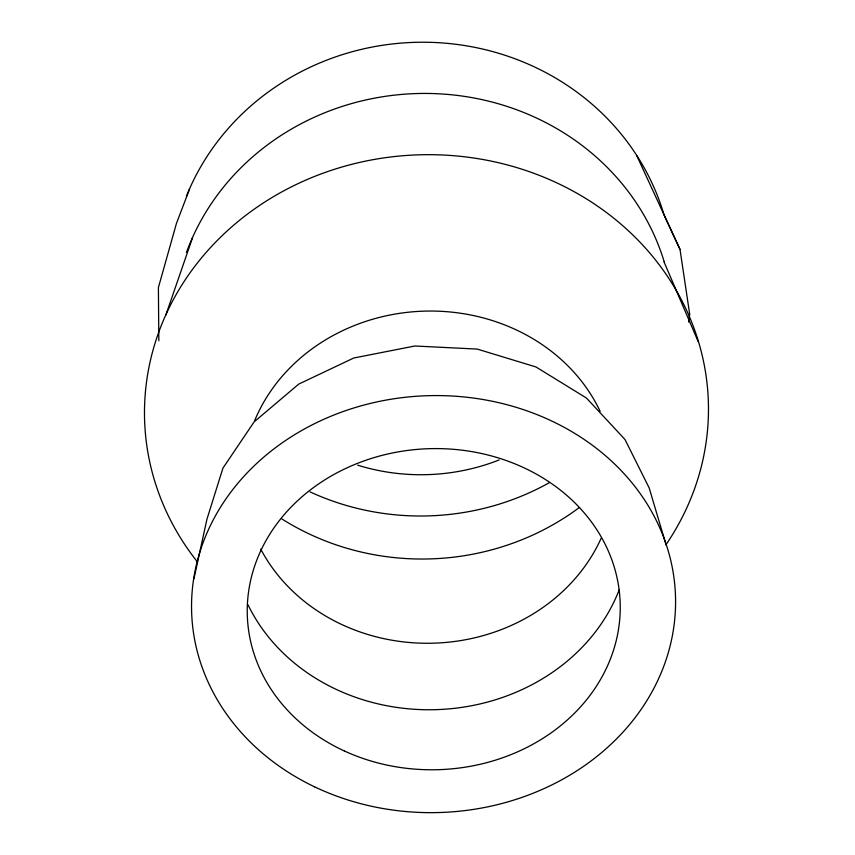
<?xml version="1.0" encoding="UTF-8"?>
<svg xmlns="http://www.w3.org/2000/svg" width="855" height="855" viewBox="0 0 855 855"><rect width="100%" height="100%" fill="white"/><g stroke="black" fill="none" stroke-linecap="round" stroke-linejoin="round"><path stroke-width="1.28" d="M688.66 322.089L689.696 314.266L680.014 249.414L636.868 155.867M193.967 578.653L206.921 519.306L222.92 468.166L254.149 421.857L298.79 384.066L353.756 358.01L414.857 345.997L477.261 349.086L535.967 366.966L586.423 398.013L624.984 439.491L649.191 487.959L666.248 545.458M165.72 315.388L192.567 237.669M189.596 188.976L176.472 223.337L158.399 287.558L158.827 340.771M663.533 213.9L680.014 249.414M664.046 261.951L698.311 341.861M197.558 562.088A282.032 256.254 -2.1 0 1 233.233 225.549A282.032 256.254 -2.1 0 1 604.784 211.281A282.032 256.254 -2.1 0 1 666.419 544.079M579.092 507.699A250.28 232.774 -2.1 0 1 281.84 518.921M186.411 252.514A250.28 232.774 -2.1 0 1 429.969 93.484A250.28 232.774 -2.1 0 1 664.239 261.887M499.16 459.947A202.314 190.387 -2.1 0 1 357.689 465.173M601.151 538.276A185.888 166.084 -2.1 0 1 433.977 643.163A185.888 166.084 -2.1 0 1 260.722 549.102M254.811 420.275A185.888 166.084 -2.1 0 1 425.074 311.113A185.888 166.084 -2.1 0 1 600.167 411.373M619.244 589.704A198.873 174.805 -2.1 0 1 438.337 709.565A198.873 174.805 -2.1 0 1 248.014 604.816M549.338 482.68A251.541 236.867 -2.1 0 1 310.055 491.882M186.39 196.287A251.541 236.867 -2.1 0 1 432.555 42.408A251.541 236.867 -2.1 0 1 663.726 213.846M344.341 750.968A186.54 160.558 -2.1 0 0 620.196 603.609A186.54 160.558 -2.1 0 0 336.688 472.975A186.54 160.558 -2.1 0 0 344.341 750.968M314.64 786.857A242.061 208.492 -2.1 0 0 675.568 599.74A242.061 208.492 -2.1 0 0 310.461 425.737A242.061 208.492 -2.1 0 0 314.64 786.857"/></g></svg>
